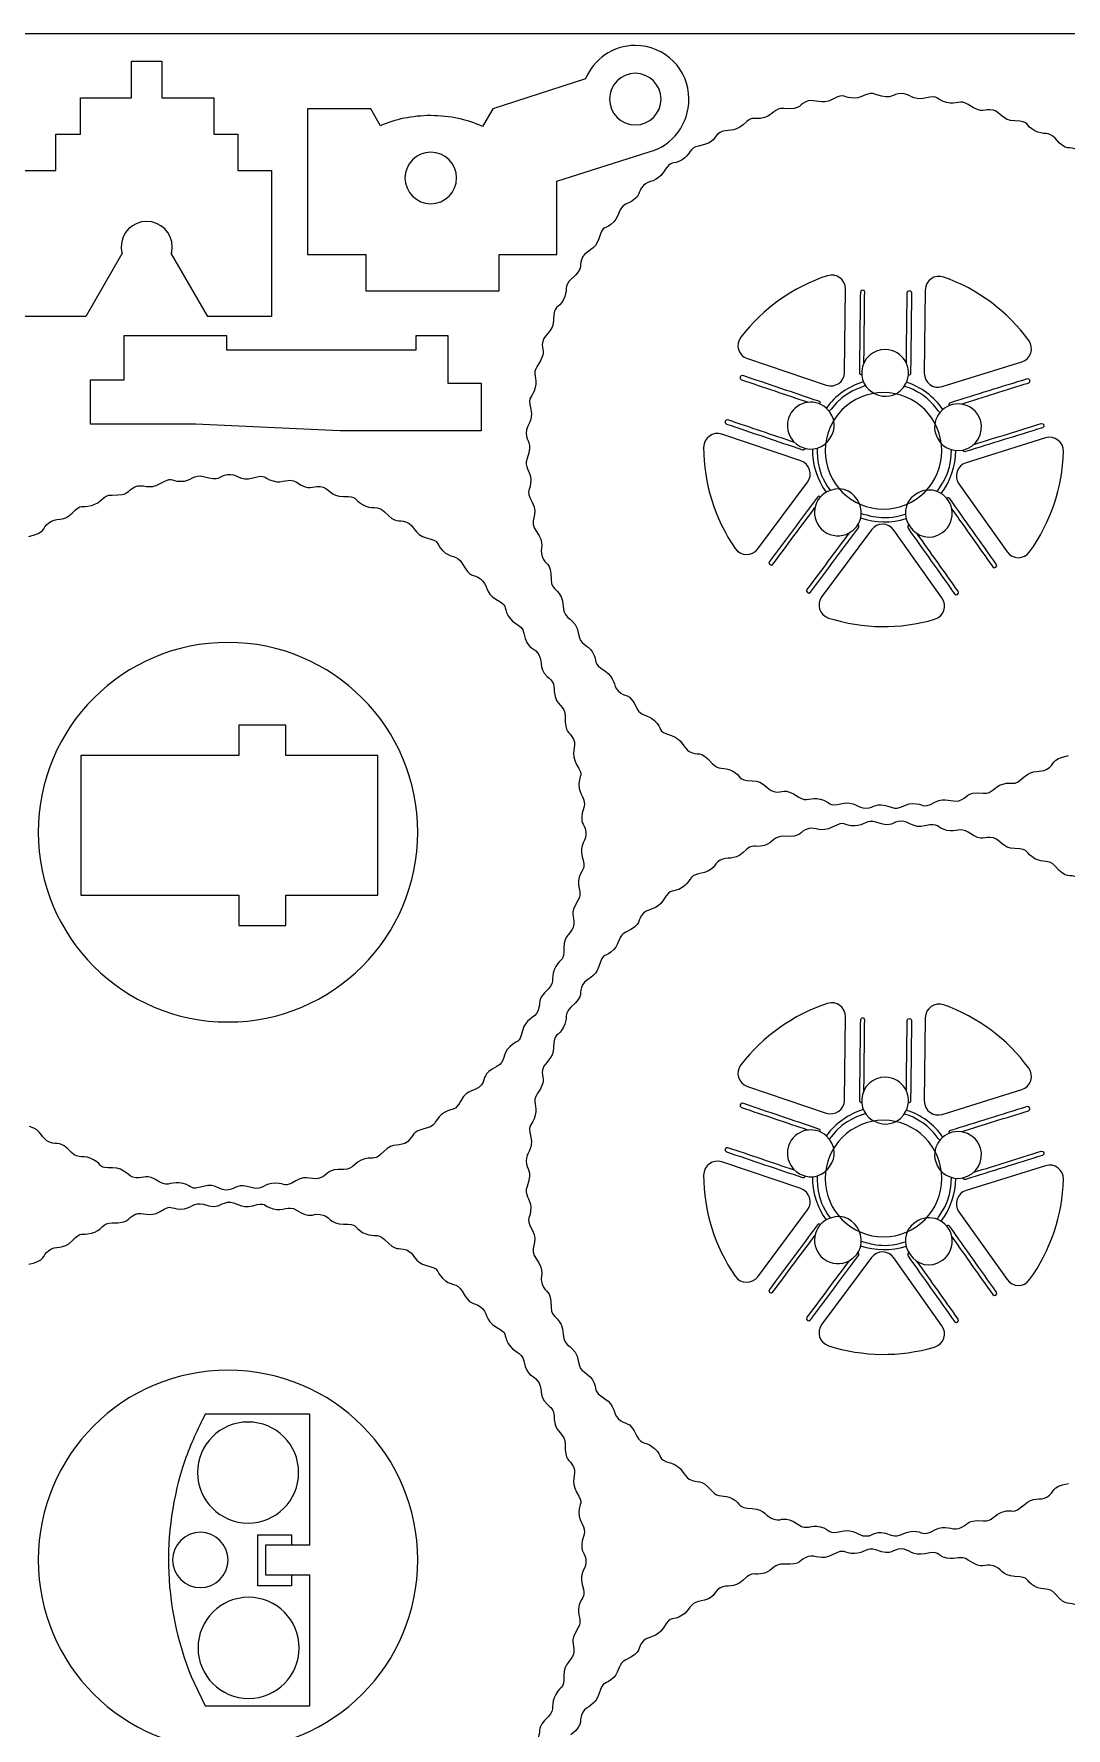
# Model space of a CAD drawing. Extents: x 460 to 1040, y 10 to 890.
# Drawn here: x 589.3 to 676, y 747.7 to 890 of the extents above; entities that cross this region are included whole.
import ezdxf

# ---------------------------------------------------------------- set-up
doc = ezdxf.new("R2010")
doc.units = 0
doc.layers.get('0').update_dxf_attribs({"linetype": 'CONTINUOUS'})

msp = doc.modelspace()

# ---------------------------------------------------------------- linework, layer by layer
at = {"color": 5}
msp.add_line((745, 890.0002), (464.9999, 890.0002), dxfattribs=at)
at = {"color": 3}
for p, q in [((597.5365, 884.6364), (597.5365, 887.696)), ((597.5365, 887.696), (600.0872, 887.696)), ((600.0872, 887.696), (600.0872, 884.6364)), ((635.6611, 886.2191), (627.8644, 883.7139)), ((593.2578, 881.5767), (593.2572, 884.6364)), ((593.2572, 884.6364), (597.5365, 884.6364)), ((600.0872, 884.6364), (604.4561, 884.6351)), ((604.4561, 884.6351), (604.4579, 881.5754)), ((612.3085, 883.716), (612.3053, 871.4775)), ((617.6206, 883.7148), (612.3085, 883.716)), ((618.4503, 882.2821), (617.6206, 883.7148)), ((627.8644, 883.7139), (627.0074, 882.2244)), ((591.1849, 881.5766), (593.2578, 881.5767)), ((591.1849, 878.5168), (591.1849, 881.5766)), ((604.4579, 881.5754), (606.4754, 881.5766)), ((606.4754, 881.5766), (606.4772, 878.5168)), ((633.2457, 877.6197), (641.0028, 880.0958)), ((588.3613, 878.5168), (591.1849, 878.5168)), ((606.4772, 878.5168), (609.3014, 878.5159)), ((609.3014, 878.5159), (609.2977, 866.2773)), ((633.2457, 871.4765), (633.2457, 877.6197)), ((596.7228, 871.5313), (593.691, 866.2779)), ((596.7503, 871.5313), (596.7228, 871.5313)), ((600.9019, 871.5319), (600.8769, 871.5319)), ((603.9348, 866.278), (600.9019, 871.5319)), ((612.3053, 871.4775), (617.2009, 871.4765)), ((617.2009, 871.4765), (617.2035, 868.4165)), ((628.4035, 868.4165), (628.4035, 871.4765)), ((628.4035, 871.4765), (633.2457, 871.4765)), ((617.2035, 868.4165), (628.4035, 868.4165)), ((593.691, 866.2779), (588.3618, 866.2779)), ((609.2977, 866.2773), (603.9348, 866.278)), ((596.9113, 860.96), (596.9113, 864.6822)), ((596.9113, 864.6822), (605.5217, 864.6822)), ((605.5217, 864.6822), (605.5217, 863.4584)), ((621.4321, 863.4584), (621.4321, 864.6822)), ((621.4321, 864.6822), (624.0941, 864.6822)), ((624.0941, 864.6822), (624.0941, 860.6696)), ((605.5217, 863.4584), (621.4321, 863.4584)), ((594.1002, 857.2378), (594.1002, 860.96)), ((594.1002, 860.96), (596.9113, 860.96)), ((624.0941, 860.6696), (626.8988, 860.6696)), ((626.8988, 860.6696), (626.8988, 856.6571)), ((602.9029, 857.2378), (594.1002, 857.2378)), ((615.0284, 856.6571), (602.9029, 857.2378)), ((626.8988, 856.6571), (615.0284, 856.6571))]:
    msp.add_line(p, q, dxfattribs=at)
at = {"color": 7}
for p, q in [((657.408, 861.5849), (657.4883, 868.5691)), ((664.1844, 868.4897), (664.1041, 861.5079)), ((649.2531, 862.7293), (655.8709, 860.4949)), ((665.6158, 860.3829), (672.2793, 862.464)), ((653.7286, 854.1501), (647.1134, 856.384)), ((674.2758, 856.0718), (667.6118, 853.9906)), ((650.122, 846.7513), (654.2903, 852.3513)), ((667.009, 852.2053), (671.0493, 846.508)), ((659.6623, 848.3535), (655.4942, 842.7529)), ((665.5867, 842.6342), (661.5464, 848.3317)), ((657.408, 800.4729), (657.4883, 807.4571)), ((664.1844, 807.3777), (664.1041, 800.3959)), ((649.2531, 801.6173), (655.8709, 799.3829)), ((665.6158, 799.2709), (672.2793, 801.352)), ((653.7286, 793.0381), (647.1134, 795.272)), ((674.2758, 794.9598), (667.6118, 792.8786)), ((650.122, 785.6393), (654.2903, 791.2393)), ((667.009, 791.0933), (671.0493, 785.396)), ((659.6623, 787.2415), (655.4942, 781.6409)), ((665.5867, 781.5222), (661.5464, 787.2197))]:
    msp.add_line(p, q, dxfattribs=at)
at = {"color": 1}
for p, q in [((656.2756, 858.4988), (656.1279, 858.3101)), ((656.2756, 797.3868), (656.1279, 797.1981)), ((608.1572, 759.6675), (608.1572, 763.9511)), ((608.1572, 763.9511), (610.9721, 763.9511)), ((610.9721, 763.9511), (610.9722, 763.1226)), ((610.9722, 760.5729), (610.9721, 759.6674)), ((610.9721, 759.6674), (608.1572, 759.6675))]:
    msp.add_line(p, q, dxfattribs=at)
at = {"color": 2}
for p, q in [((606.5513, 831.9463), (606.5509, 829.3965)), ((610.4932, 831.9456), (606.5513, 831.9463)), ((610.4927, 829.3958), (610.4932, 831.9456)), ((593.296, 829.3987), (593.294, 817.6712)), ((606.5509, 829.3965), (593.296, 829.3987)), ((618.2198, 829.3945), (610.4927, 829.3958)), ((618.2178, 817.667), (618.2198, 829.3945)), ((593.294, 817.6712), (606.5489, 817.6689)), ((606.5489, 817.6689), (606.5485, 815.1198)), ((610.4903, 815.1191), (610.4907, 817.6683)), ((610.4907, 817.6683), (618.2178, 817.667)), ((606.5485, 815.1198), (610.4903, 815.1191)), ((612.5195, 774.0865), (603.7216, 774.0865)), ((612.5197, 763.1226), (612.5195, 774.0865)), ((608.8143, 763.1253), (610.9744, 763.1253)), ((608.8143, 760.5752), (608.8143, 763.1253)), ((610.9744, 763.1253), (610.9722, 763.1226)), ((610.9722, 763.1226), (612.5197, 763.1226)), ((610.9744, 760.5752), (608.8143, 760.5752)), ((610.9722, 760.5729), (610.9744, 760.5752)), ((612.5197, 760.5729), (610.9722, 760.5729)), ((612.5195, 749.6089), (612.5197, 760.5729)), ((602.789, 751.5185), (603.7216, 749.6089)), ((603.7216, 749.6089), (612.5195, 749.6089))]:
    msp.add_line(p, q, dxfattribs=at)
at = {"color": 3}
for points in [[(639.836, 889.0284), (637.9477, 889.0284), (636.331, 887.8668), (635.6611, 886.2191)], [(644.3413, 884.5231), (644.3413, 887.0114), (642.3243, 889.0284), (639.836, 889.0284)], [(658.2599, 884.6066), (657.2493, 884.5747), (657.5479, 885.1255), (656.3722, 884.4923)], [(660.0292, 884.9174), (659.2817, 885.1795), (659.053, 884.6316), (658.2599, 884.6066)], [(662.1837, 885.0001), (661.2997, 884.9953), (661.5409, 884.3875), (660.0292, 884.9174)], [(664.1553, 884.6019), (663.1492, 884.3635), (662.8217, 885.0036), (662.1837, 885.0001)], [(641.0028, 880.0958), (643.0088, 880.606), (644.3413, 882.4804), (644.3413, 884.5231)], [(652.3045, 883.7287), (651.5146, 883.7881), (651.4342, 883.1986), (650.6765, 882.9697)], [(654.3645, 884.3662), (653.5122, 884.1326), (653.901, 883.6087), (652.3045, 883.7287)], [(656.3722, 884.4923), (655.462, 884.002), (654.978, 884.5343), (654.3645, 884.3662)], [(666.0085, 884.2255), (665.0224, 884.4561), (665.4537, 884.9096), (664.1553, 884.6019)], [(667.7974, 884.0668), (667.1446, 884.5125), (666.7825, 884.0446), (666.0085, 884.2255)], [(669.9008, 883.5886), (669.0467, 883.8127), (669.1189, 883.1645), (667.7974, 884.0668)], [(671.7009, 882.6934), (670.6679, 882.7226), (670.5176, 883.4267), (669.9008, 883.5886)], [(622.6654, 883.1364), (621.1092, 883.1364), (619.6611, 882.822), (618.4503, 882.2821)], [(627.0074, 882.2244), (625.7714, 882.7997), (624.2763, 883.1364), (622.6654, 883.1364)], [(648.8825, 882.3717), (648.1309, 881.6637), (647.5246, 882.0508), (646.9761, 881.7304)], [(650.6765, 882.9697), (649.708, 882.6771), (649.8534, 883.2866), (648.8825, 882.3717)], [(673.3947, 881.8505), (672.5018, 882.3283), (673.0356, 882.6557), (671.7009, 882.6934)], [(646.9761, 881.7304), (646.2153, 881.2861), (646.723, 880.8783), (645.1509, 880.5812)], [(675.0807, 881.2354), (674.5653, 881.8336), (674.0957, 881.4755), (673.3947, 881.8505)], [(676.9898, 880.2278), (676.2255, 880.6652), (676.1253, 880.0231), (675.0807, 881.2354)], [(643.7753, 879.4268), (642.9149, 878.8931), (642.8961, 879.5195), (642.1967, 878.3827)], [(645.1509, 880.5812), (644.3731, 880.4341), (644.4478, 879.844), (643.7753, 879.4268)], [(642.1967, 878.3827), (641.6558, 877.5035), (640.9711, 877.7258), (640.5217, 877.2717)], [(640.5217, 877.2717), (639.9005, 876.6441), (640.499, 876.3828), (639.0565, 875.6896)], [(639.0565, 875.6896), (638.3426, 875.3465), (638.5673, 874.7954), (638.0259, 874.2183)], [(598.8135, 874.2559), (597.6299, 874.2559), (596.6704, 873.2964), (596.6704, 872.1128)], [(600.9566, 872.1128), (600.9566, 873.2964), (599.9971, 874.2559), (598.8135, 874.2559)], [(638.0259, 874.2183), (637.3336, 873.4802), (637.153, 874.0805), (636.7713, 872.8012)], [(636.7713, 872.8012), (636.4762, 871.812), (635.7581, 871.8496), (635.4411, 871.2954)], [(596.6704, 872.1128), (596.6704, 871.9113), (596.6983, 871.7162), (596.7503, 871.5313)], [(600.8769, 871.5319), (600.9288, 871.7166), (600.9566, 871.9115), (600.9566, 872.1128)], [(635.4411, 871.2954), (635.0037, 870.5306), (635.6457, 870.4317), (634.4335, 869.3863)], [(634.4335, 869.3863), (633.835, 868.8702), (634.194, 868.4011), (633.8185, 867.7001)], [(633.8185, 867.7001), (633.3406, 866.8082), (633.012, 867.3385), (632.9753, 866.0063)], [(632.9753, 866.0063), (632.9468, 864.9745), (632.243, 864.8236), (632.0806, 864.2063)], [(632.0806, 864.2063), (631.8562, 863.3528), (632.5049, 863.4261), (631.602, 862.1031)], [(631.602, 862.1031), (631.1566, 861.4503), (631.6245, 861.0888), (631.4434, 860.3141)], [(631.4434, 860.3141), (631.2134, 859.3294), (630.7589, 859.7581), (631.0669, 858.4607)], [(631.0669, 858.4607), (631.3058, 857.4548), (630.6653, 857.1273), (630.6691, 856.4894)], [(630.6691, 856.4894), (630.6744, 855.6029), (631.2812, 855.8482), (630.7515, 854.3346)], [(630.7515, 854.3346), (630.4901, 853.5874), (631.0371, 853.3581), (631.0624, 852.5653)], [(597.8298, 851.9639), (598.5168, 852.278), (599.0035, 851.6628), (599.9496, 852.2314)], [(599.9496, 852.2314), (600.9977, 852.8615), (600.7045, 852.4447), (601.6608, 852.4293)], [(601.6608, 852.4293), (602.5877, 852.4143), (602.773, 853.0703), (603.5824, 852.8283)], [(603.5824, 852.8283), (605.0052, 852.4032), (604.7945, 852.862), (605.602, 852.9982)], [(605.602, 852.9982), (606.3486, 853.1241), (606.6582, 852.4027), (607.719, 852.7075)], [(607.719, 852.7075), (608.8936, 853.0452), (608.5022, 852.7187), (609.4228, 852.4574)], [(609.4228, 852.4574), (610.3178, 852.2034), (610.6632, 852.7871), (611.3822, 852.3446)], [(611.3822, 852.3446), (612.6472, 851.566), (612.5622, 852.0636), (613.3778, 851.9855)], [(631.0624, 852.5653), (631.0946, 851.5556), (630.544, 851.8538), (631.1759, 850.678)], [(594.1704, 850.3935), (595.0703, 850.6189), (595.0759, 851.3007), (595.9224, 851.277)], [(595.9224, 851.277), (597.4072, 851.2359), (597.0835, 851.6226), (597.8298, 851.9639)], [(613.3778, 851.9855), (614.132, 851.9134), (614.2431, 851.1357), (615.3461, 851.1567)], [(615.3461, 851.1567), (616.5677, 851.18), (616.1066, 850.9657), (616.9283, 850.4742)], [(590.5899, 848.9536), (591.171, 849.4338), (591.8018, 848.9672), (592.5681, 849.7605)], [(592.5681, 849.7605), (593.4179, 850.6401), (593.2429, 850.1612), (594.1704, 850.3935)], [(616.9283, 850.4742), (617.7267, 849.9968), (618.2093, 850.4729), (618.7908, 849.8593)], [(618.7908, 849.8593), (619.8123, 848.7816), (619.8611, 849.2816), (620.627, 848.995)], [(631.1759, 850.678), (631.788, 849.539), (630.8265, 849.1431), (631.5529, 848.2076)], [(588.925, 847.7961), (590.369, 848.1405), (589.9584, 848.4315), (590.5899, 848.9536)], [(620.627, 848.995), (621.3353, 848.7299), (621.2425, 847.95), (622.3122, 847.6851)], [(631.5529, 848.2076), (632.3107, 847.2319), (631.7763, 846.7499), (632.0057, 846.1256)], [(622.3122, 847.6851), (623.4999, 847.3908), (622.9992, 847.3002), (623.6635, 846.6142)], [(623.6635, 846.6142), (624.3087, 845.9482), (624.9023, 846.2832), (625.3047, 845.5385)], [(625.3047, 845.5385), (626.0106, 844.2316), (626.1864, 844.7053), (626.8534, 844.2303)], [(632.0057, 846.1256), (632.303, 845.3162), (632.7475, 845.7423), (632.7629, 844.1811)], [(626.8534, 844.2303), (627.4707, 843.791), (627.1777, 843.0615), (628.1424, 842.5288)], [(632.7629, 844.1811), (632.7727, 843.1848), (633.7507, 843.3471), (633.783, 841.9127)], [(628.1424, 842.5288), (629.2136, 841.9372), (628.7063, 841.981), (629.171, 841.1445)], [(629.171, 841.1445), (629.6216, 840.3337), (630.2811, 840.5057), (630.478, 839.6815)], [(633.783, 841.9127), (633.811, 840.668), (634.8631, 841.0984), (635.0706, 839.5842)], [(630.478, 839.6815), (630.8232, 838.2362), (631.1125, 838.6492), (631.6354, 838.0165)], [(635.0706, 839.5842), (635.2016, 838.628), (635.7889, 838.8128), (636.2424, 838.0808)], [(605.6444, 838.8984), (596.8433, 838.8984), (589.7085, 831.7637), (589.7085, 822.9625)], [(621.5803, 822.9625), (621.5803, 831.7637), (614.4456, 838.8984), (605.6444, 838.8984)], [(631.6354, 838.0165), (632.1162, 837.4349), (631.6494, 836.8051), (632.4427, 836.038)], [(636.2424, 838.0808), (636.7754, 837.2208), (636.1504, 837.2012), (637.286, 836.5022)], [(632.4427, 836.038), (632.9165, 835.5798), (633.0204, 835.5474), (633.0247, 834.7711)], [(637.286, 836.5022), (638.166, 835.9606), (637.944, 835.2759), (638.3972, 834.8275)], [(633.0247, 834.7711), (633.1568, 833.482), (633.9862, 833.638), (633.9589, 832.6842)], [(638.3972, 834.8275), (639.0256, 834.206), (639.2853, 834.8055), (639.9795, 833.3621)], [(633.9589, 832.6842), (633.9164, 831.203), (634.3047, 831.5217), (634.6457, 830.7766)], [(639.9795, 833.3621), (640.3226, 832.6484), (640.8746, 832.8727), (641.4506, 832.3318)], [(641.4506, 832.3318), (642.1888, 831.6387), (641.5885, 831.4586), (642.8677, 831.077)], [(642.8677, 831.077), (643.8577, 830.7817), (643.8194, 830.0638), (644.3736, 829.7471)], [(634.6457, 830.7766), (634.9601, 830.0899), (634.3456, 829.603), (634.9138, 828.6568)], [(644.3736, 829.7471), (645.1401, 829.3088), (645.2357, 829.9524), (646.2827, 828.7392)], [(634.9138, 828.6568), (635.5434, 827.6083), (635.1261, 827.9008), (635.1109, 826.9457)], [(646.2827, 828.7392), (646.7991, 828.1407), (647.2674, 828.4997), (647.9688, 828.1242)], [(647.9688, 828.1242), (648.8613, 827.6463), (648.3293, 827.3185), (649.6627, 827.2812)], [(672.4807, 827.6025), (673.2332, 828.3105), (673.8402, 827.9238), (674.3874, 828.2443)], [(674.3874, 828.2443), (675.1502, 828.6911), (674.6393, 829.0955), (676.2126, 829.3935)], [(635.1109, 826.9457), (635.0962, 826.016), (635.7528, 825.8359), (635.5101, 825.0239)], [(649.6627, 827.2812), (650.6943, 827.2525), (650.8458, 826.5481), (651.4627, 826.3862)], [(651.4627, 826.3862), (652.3165, 826.1623), (652.244, 826.8104), (653.5659, 825.9079)], [(669.0588, 826.2462), (669.8488, 826.1865), (669.9276, 826.7756), (670.6867, 827.005)], [(670.6867, 827.005), (671.6532, 827.2968), (671.5085, 826.6875), (672.4807, 827.6025)], [(653.5659, 825.9079), (654.2187, 825.4622), (654.5813, 825.9304), (655.3549, 825.7493)], [(655.3549, 825.7493), (656.3402, 825.5183), (655.9109, 825.065), (657.2081, 825.3728)], [(657.2081, 825.3728), (658.2135, 825.6113), (658.5419, 824.9712), (659.1795, 824.9747)], [(659.1795, 824.9747), (660.0628, 824.9798), (659.8239, 825.5874), (661.3342, 825.0574)], [(661.3342, 825.0574), (662.0808, 824.7956), (662.3117, 825.3432), (663.1036, 825.3682)], [(663.1036, 825.3682), (664.1133, 825.3999), (663.8162, 824.8499), (664.9908, 825.4818)], [(664.9908, 825.4818), (665.9014, 825.9715), (666.3864, 825.44), (666.999, 825.6084)], [(666.999, 825.6084), (667.851, 825.8426), (667.4639, 826.3668), (669.0588, 826.2462)], [(635.5101, 825.0239), (635.0849, 823.6013), (635.5434, 823.8131), (635.6801, 823.0043)], [(658.2599, 823.4946), (657.2493, 823.4627), (657.5479, 824.0135), (656.3722, 823.3803)], [(660.0292, 823.8054), (659.2817, 824.0675), (659.053, 823.5196), (658.2599, 823.4946)], [(662.1837, 823.8881), (661.2997, 823.8833), (661.5409, 823.2755), (660.0292, 823.8054)], [(664.1553, 823.4899), (663.1492, 823.2515), (662.8217, 823.8916), (662.1837, 823.8881)], [(666.0085, 823.1135), (665.0224, 823.3441), (665.4537, 823.7976), (664.1553, 823.4899)], [(589.7085, 822.9625), (589.7085, 814.1614), (596.8433, 807.0265), (605.6444, 807.0265)], [(605.6444, 807.0265), (614.4456, 807.0265), (621.5803, 814.1614), (621.5803, 822.9625)], [(635.6801, 823.0043), (635.8061, 822.258), (635.0846, 821.9485), (635.3895, 820.8879)], [(652.3045, 822.6167), (651.5146, 822.6761), (651.4342, 822.0866), (650.6765, 821.8577)], [(654.3645, 823.2542), (653.5122, 823.0206), (653.901, 822.4967), (652.3045, 822.6167)], [(656.3722, 823.3803), (655.462, 822.89), (654.978, 823.4223), (654.3645, 823.2542)], [(667.7974, 822.9548), (667.1446, 823.4005), (666.7825, 822.9326), (666.0085, 823.1135)], [(669.9008, 822.4766), (669.0467, 822.7007), (669.1189, 822.0525), (667.7974, 822.9548)], [(671.7009, 821.5814), (670.6679, 821.6106), (670.5176, 822.3147), (669.9008, 822.4766)], [(648.8825, 821.2597), (648.1309, 820.5517), (647.5246, 820.9388), (646.9761, 820.6184)], [(650.6765, 821.8577), (649.708, 821.5651), (649.8534, 822.1746), (648.8825, 821.2597)], [(673.3947, 820.7385), (672.5018, 821.2163), (673.0356, 821.5437), (671.7009, 821.5814)], [(635.3895, 820.8879), (635.7272, 819.7136), (635.4011, 820.1037), (635.1393, 819.1837)], [(646.9761, 820.6184), (646.2153, 820.1741), (646.723, 819.7663), (645.1509, 819.4692)], [(675.0807, 820.1234), (674.5653, 820.7216), (674.0957, 820.3635), (673.3947, 820.7385)], [(676.9898, 819.1158), (676.2255, 819.5532), (676.1253, 818.9111), (675.0807, 820.1234)], [(635.1393, 819.1837), (634.8848, 818.2896), (635.4691, 817.9435), (635.0265, 817.2243)], [(643.7753, 818.3148), (642.9149, 817.7811), (642.8961, 818.4075), (642.1967, 817.2707)], [(645.1509, 819.4692), (644.3731, 819.3221), (644.4478, 818.732), (643.7753, 818.3148)], [(635.0265, 817.2243), (634.2478, 815.9587), (634.745, 816.0451), (634.6673, 815.2288)], [(642.1967, 817.2707), (641.6558, 816.3915), (640.9711, 816.6138), (640.5217, 816.1597)], [(634.6673, 815.2288), (634.5956, 814.4743), (633.8174, 814.3632), (633.8384, 813.2607)], [(640.5217, 816.1597), (639.9005, 815.5321), (640.499, 815.2708), (639.0565, 814.5776)], [(639.0565, 814.5776), (638.3426, 814.2345), (638.5673, 813.6834), (638.0259, 813.1063)], [(633.8384, 813.2607), (633.8616, 812.0383), (633.6475, 812.4999), (633.1562, 811.6785)], [(638.0259, 813.1063), (637.3336, 812.3682), (637.153, 812.9685), (636.7713, 811.6892)], [(633.1562, 811.6785), (632.679, 810.8803), (633.1541, 810.3966), (632.5414, 809.8158)], [(636.7713, 811.6892), (636.4762, 810.7), (635.7581, 810.7376), (635.4411, 810.1834)], [(632.5414, 809.8158), (631.4637, 808.794), (631.9635, 808.747), (631.6768, 807.9795)], [(635.4411, 810.1834), (635.0037, 809.4186), (635.6457, 809.3197), (634.4335, 808.2743)], [(634.4335, 808.2743), (633.835, 807.7582), (634.194, 807.2891), (633.8185, 806.5881)], [(631.6768, 807.9795), (631.412, 807.2705), (630.6325, 807.3649), (630.3671, 806.2944)], [(630.3671, 806.2944), (630.0721, 805.1058), (629.9837, 805.6081), (629.2961, 804.9429)], [(633.8185, 806.5881), (633.3406, 805.6962), (633.012, 806.2265), (632.9753, 804.8943)], [(629.2961, 804.9429), (628.6308, 804.2995), (628.9655, 803.7044), (628.2206, 803.3017)], [(632.9753, 804.8943), (632.9468, 803.8625), (632.243, 803.7116), (632.0806, 803.0943)], [(628.2206, 803.3017), (626.9129, 802.5951), (627.3882, 802.4228), (626.9124, 801.7535)], [(632.0806, 803.0943), (631.8562, 802.2408), (632.5049, 802.3141), (631.602, 800.9911)], [(626.9124, 801.7535), (626.4732, 801.1357), (625.7436, 801.4286), (625.2108, 800.4637)], [(631.602, 800.9911), (631.1566, 800.3383), (631.6245, 799.9768), (631.4434, 799.2021)], [(625.2108, 800.4637), (624.6193, 799.3925), (624.6619, 799.8997), (623.8264, 799.4353)], [(590.6614, 796.9296), (589.9524, 797.1948), (590.0465, 797.9742), (588.9763, 798.2393)], [(623.8264, 799.4353), (623.0174, 798.9857), (623.1855, 798.3247), (622.3635, 798.1285)], [(631.4434, 799.2021), (631.2134, 798.2174), (630.7589, 798.6461), (631.0669, 797.3487)], [(592.4976, 796.0648), (591.4759, 797.1429), (591.4277, 796.643), (590.6614, 796.9296)], [(620.6987, 796.971), (620.1169, 796.4901), (619.4876, 796.9569), (618.7201, 796.1634)], [(622.3635, 798.1285), (620.9181, 797.783), (621.3309, 797.4937), (620.6987, 796.971)], [(631.0669, 797.3487), (631.3058, 796.3428), (630.6653, 796.0153), (630.6691, 795.3774)], [(594.3601, 795.4502), (593.5613, 795.9272), (593.0776, 795.4529), (592.4976, 796.0648)], [(595.9426, 794.7678), (594.7204, 794.744), (595.1813, 794.9599), (594.3601, 795.4502)], [(617.1181, 795.531), (616.2177, 795.3056), (616.2122, 794.6238), (615.3658, 794.6476)], [(618.7201, 796.1634), (617.8698, 795.2848), (618.0452, 795.7631), (617.1181, 795.531)], [(630.6691, 795.3774), (630.6744, 794.4909), (631.2812, 794.7362), (630.7515, 793.2226)], [(597.9106, 793.9391), (597.1571, 794.0109), (597.0439, 794.7892), (595.9426, 794.7678)], [(599.9061, 793.5798), (598.6423, 794.3583), (598.726, 793.8613), (597.9106, 793.9391)], [(613.4587, 793.9607), (612.7718, 793.6462), (612.2846, 794.2604), (611.3384, 793.6926)], [(615.3658, 794.6476), (613.8809, 794.6891), (614.2043, 794.3018), (613.4587, 793.9607)], [(601.8655, 793.4671), (600.9712, 793.7215), (600.6244, 793.1373), (599.9061, 793.5798)], [(603.5696, 793.2169), (602.3967, 792.879), (602.7853, 793.2054), (601.8655, 793.4671)], [(605.6859, 792.9265), (604.94, 792.8003), (604.6295, 793.5221), (603.5696, 793.2169)], [(607.7059, 793.0963), (606.2832, 793.5212), (606.4959, 793.0633), (605.6859, 792.9265)], [(609.6278, 793.4955), (608.701, 793.5105), (608.5154, 792.8544), (607.7059, 793.0963)], [(611.3384, 793.6926), (610.2909, 793.0637), (610.5838, 793.4798), (609.6278, 793.4955)], [(630.7515, 793.2226), (630.4901, 792.4754), (631.0371, 792.2461), (631.0624, 791.4533)], [(597.8298, 790.8519), (598.5168, 791.166), (599.0035, 790.5508), (599.9496, 791.1194)], [(599.9496, 791.1194), (600.9977, 791.7495), (600.7045, 791.3327), (601.6608, 791.3173)], [(601.6608, 791.3173), (602.5877, 791.3023), (602.773, 791.9583), (603.5824, 791.7163)], [(603.5824, 791.7163), (605.0052, 791.2912), (604.7945, 791.75), (605.602, 791.8862)], [(605.602, 791.8862), (606.3486, 792.0121), (606.6582, 791.2907), (607.719, 791.5955)], [(607.719, 791.5955), (608.8936, 791.9332), (608.5022, 791.6067), (609.4228, 791.3454)], [(609.4228, 791.3454), (610.3178, 791.0914), (610.6632, 791.6751), (611.3822, 791.2326)], [(611.3822, 791.2326), (612.6472, 790.454), (612.5622, 790.9516), (613.3778, 790.8735)], [(631.0624, 791.4533), (631.0946, 790.4436), (630.544, 790.7418), (631.1759, 789.566)], [(594.1704, 789.2815), (595.0703, 789.5069), (595.0759, 790.1887), (595.9224, 790.165)], [(595.9224, 790.165), (597.4072, 790.1239), (597.0835, 790.5106), (597.8298, 790.8519)], [(613.3778, 790.8735), (614.132, 790.8014), (614.2431, 790.0237), (615.3461, 790.0447)], [(615.3461, 790.0447), (616.5677, 790.068), (616.1066, 789.8537), (616.9283, 789.3622)], [(590.5899, 787.8416), (591.171, 788.3218), (591.8018, 787.8552), (592.5681, 788.6485)], [(592.5681, 788.6485), (593.4179, 789.5281), (593.2429, 789.0492), (594.1704, 789.2815)], [(616.9283, 789.3622), (617.7267, 788.8848), (618.2093, 789.3609), (618.7908, 788.7473)], [(618.7908, 788.7473), (619.8123, 787.6696), (619.8611, 788.1696), (620.627, 787.883)], [(631.1759, 789.566), (631.788, 788.427), (630.8265, 788.0311), (631.5529, 787.0956)], [(588.925, 786.6841), (590.369, 787.0285), (589.9584, 787.3195), (590.5899, 787.8416)], [(620.627, 787.883), (621.3353, 787.6179), (621.2425, 786.838), (622.3122, 786.5731)], [(631.5529, 787.0956), (632.3107, 786.1199), (631.7763, 785.6379), (632.0057, 785.0136)], [(622.3122, 786.5731), (623.4999, 786.2788), (622.9992, 786.1882), (623.6635, 785.5022)], [(623.6635, 785.5022), (624.3087, 784.8362), (624.9023, 785.1712), (625.3047, 784.4265)], [(625.3047, 784.4265), (626.0106, 783.1196), (626.1864, 783.5933), (626.8534, 783.1183)], [(632.0057, 785.0136), (632.303, 784.2042), (632.7475, 784.6303), (632.7629, 783.0691)], [(626.8534, 783.1183), (627.4707, 782.679), (627.1777, 781.9495), (628.1424, 781.4168)], [(632.7629, 783.0691), (632.7727, 782.0728), (633.7507, 782.2351), (633.783, 780.8007)], [(628.1424, 781.4168), (629.2136, 780.8252), (628.7063, 780.869), (629.171, 780.0325)], [(629.171, 780.0325), (629.6216, 779.2217), (630.2811, 779.3937), (630.478, 778.5695)], [(633.783, 780.8007), (633.811, 779.556), (634.8631, 779.9864), (635.0706, 778.4722)], [(630.478, 778.5695), (630.8232, 777.1242), (631.1125, 777.5372), (631.6354, 776.9045)], [(635.0706, 778.4722), (635.2016, 777.516), (635.7889, 777.7008), (636.2424, 776.9688)], [(605.6444, 777.7864), (596.8433, 777.7864), (589.7085, 770.6517), (589.7085, 761.8505)], [(621.5803, 761.8505), (621.5803, 770.6517), (614.4456, 777.7864), (605.6444, 777.7864)], [(631.6354, 776.9045), (632.1162, 776.3229), (631.6494, 775.6931), (632.4427, 774.926)], [(636.2424, 776.9688), (636.7754, 776.1088), (636.1504, 776.0892), (637.286, 775.3902)], [(637.286, 775.3902), (638.166, 774.8486), (637.944, 774.1639), (638.3972, 773.7155)], [(632.4427, 774.926), (632.9165, 774.4678), (633.0204, 774.4354), (633.0247, 773.6591)], [(633.0247, 773.6591), (633.1568, 772.37), (633.9862, 772.526), (633.9589, 771.5722)], [(638.3972, 773.7155), (639.0256, 773.094), (639.2853, 773.6935), (639.9795, 772.2501)], [(633.9589, 771.5722), (633.9164, 770.091), (634.3047, 770.4097), (634.6457, 769.6646)], [(639.9795, 772.2501), (640.3226, 771.5364), (640.8746, 771.7607), (641.4506, 771.2198)], [(641.4506, 771.2198), (642.1888, 770.5267), (641.5885, 770.3466), (642.8677, 769.965)], [(642.8677, 769.965), (643.8577, 769.6697), (643.8194, 768.9518), (644.3736, 768.6351)], [(634.6457, 769.6646), (634.9601, 768.9779), (634.3456, 768.491), (634.9138, 767.5448)], [(644.3736, 768.6351), (645.1401, 768.1968), (645.2357, 768.8404), (646.2827, 767.6272)], [(674.3874, 767.1323), (675.1502, 767.5791), (674.6393, 767.9835), (676.2126, 768.2815)], [(634.9138, 767.5448), (635.5434, 766.4963), (635.1261, 766.7888), (635.1109, 765.8337)], [(646.2827, 767.6272), (646.7991, 767.0287), (647.2674, 767.3877), (647.9688, 767.0122)], [(647.9688, 767.0122), (648.8613, 766.5343), (648.3293, 766.2065), (649.6627, 766.1692)], [(672.4807, 766.4905), (673.2332, 767.1985), (673.8402, 766.8118), (674.3874, 767.1323)], [(635.1109, 765.8337), (635.0962, 764.904), (635.7528, 764.7239), (635.5101, 763.9119)], [(649.6627, 766.1692), (650.6943, 766.1405), (650.8458, 765.4361), (651.4627, 765.2742)], [(651.4627, 765.2742), (652.3165, 765.0503), (652.244, 765.6984), (653.5659, 764.7959)], [(669.0588, 765.1342), (669.8488, 765.0745), (669.9276, 765.6636), (670.6867, 765.893)], [(670.6867, 765.893), (671.6532, 766.1848), (671.5085, 765.5755), (672.4807, 766.4905)], [(653.5659, 764.7959), (654.2187, 764.3502), (654.5813, 764.8184), (655.3549, 764.6373)], [(655.3549, 764.6373), (656.3402, 764.4063), (655.9109, 763.953), (657.2081, 764.2608)], [(657.2081, 764.2608), (658.2135, 764.4993), (658.5419, 763.8592), (659.1795, 763.8627)], [(659.1795, 763.8627), (660.0628, 763.8678), (659.8239, 764.4754), (661.3342, 763.9454)], [(661.3342, 763.9454), (662.0808, 763.6836), (662.3117, 764.2312), (663.1036, 764.2562)], [(663.1036, 764.2562), (664.1133, 764.2879), (663.8162, 763.7379), (664.9908, 764.3698)], [(664.9908, 764.3698), (665.9014, 764.8595), (666.3864, 764.328), (666.999, 764.4964)], [(666.999, 764.4964), (667.851, 764.7306), (667.4639, 765.2548), (669.0588, 765.1342)], [(635.5101, 763.9119), (635.0849, 762.4893), (635.5434, 762.7011), (635.6801, 761.8923)], [(658.2599, 762.3826), (657.2493, 762.3507), (657.5479, 762.9015), (656.3722, 762.2683)], [(660.0292, 762.6934), (659.2817, 762.9555), (659.053, 762.4076), (658.2599, 762.3826)], [(662.1837, 762.7761), (661.2997, 762.7713), (661.5409, 762.1635), (660.0292, 762.6934)], [(664.1553, 762.3779), (663.1492, 762.1395), (662.8217, 762.7796), (662.1837, 762.7761)], [(666.0085, 762.0015), (665.0224, 762.2321), (665.4537, 762.6856), (664.1553, 762.3779)], [(589.7085, 761.8505), (589.7085, 753.0494), (596.8433, 745.9145), (605.6444, 745.9145)], [(605.6444, 745.9145), (614.4456, 745.9145), (621.5803, 753.0494), (621.5803, 761.8505)], [(635.6801, 761.8923), (635.8061, 761.146), (635.0846, 760.8365), (635.3895, 759.7759)], [(652.3045, 761.5047), (651.5146, 761.5641), (651.4342, 760.9746), (650.6765, 760.7457)], [(654.3645, 762.1422), (653.5122, 761.9086), (653.901, 761.3847), (652.3045, 761.5047)], [(656.3722, 762.2683), (655.462, 761.778), (654.978, 762.3103), (654.3645, 762.1422)], [(667.7974, 761.8428), (667.1446, 762.2885), (666.7825, 761.8206), (666.0085, 762.0015)], [(669.9008, 761.3646), (669.0467, 761.5887), (669.1189, 760.9405), (667.7974, 761.8428)], [(671.7009, 760.4694), (670.6679, 760.4986), (670.5176, 761.2027), (669.9008, 761.3646)], [(635.3895, 759.7759), (635.7272, 758.6016), (635.4011, 758.9917), (635.1393, 758.0717)], [(648.8825, 760.1477), (648.1309, 759.4397), (647.5246, 759.8268), (646.9761, 759.5064)], [(650.6765, 760.7457), (649.708, 760.4531), (649.8534, 761.0626), (648.8825, 760.1477)], [(673.3947, 759.6265), (672.5018, 760.1043), (673.0356, 760.4317), (671.7009, 760.4694)], [(645.1509, 758.3572), (644.3731, 758.2101), (644.4478, 757.62), (643.7753, 757.2028)], [(646.9761, 759.5064), (646.2153, 759.0621), (646.723, 758.6543), (645.1509, 758.3572)], [(675.0807, 759.0114), (674.5653, 759.6096), (674.0957, 759.2515), (673.3947, 759.6265)], [(676.9898, 758.0038), (676.2255, 758.4412), (676.1253, 757.7991), (675.0807, 759.0114)], [(635.1393, 758.0717), (634.8848, 757.1776), (635.4691, 756.8315), (635.0265, 756.1123)], [(643.7753, 757.2028), (642.9149, 756.6691), (642.8961, 757.2955), (642.1967, 756.1587)], [(635.0265, 756.1123), (634.2478, 754.8467), (634.745, 754.9331), (634.6673, 754.1168)], [(642.1967, 756.1587), (641.6558, 755.2795), (640.9711, 755.5018), (640.5217, 755.0477)], [(634.6673, 754.1168), (634.5956, 753.3623), (633.8174, 753.2512), (633.8384, 752.1487)], [(640.5217, 755.0477), (639.9005, 754.4201), (640.499, 754.1588), (639.0565, 753.4656)], [(639.0565, 753.4656), (638.3426, 753.1225), (638.5673, 752.5714), (638.0259, 751.9943)], [(633.8384, 752.1487), (633.8616, 750.9263), (633.6475, 751.3879), (633.1562, 750.5665)], [(638.0259, 751.9943), (637.3336, 751.2562), (637.153, 751.8565), (636.7713, 750.5772)], [(633.1562, 750.5665), (632.679, 749.7683), (633.1541, 749.2846), (632.5414, 748.7038)], [(636.7713, 750.5772), (636.4762, 749.588), (635.7581, 749.6256), (635.4411, 749.0714)], [(632.5414, 748.7038), (631.4637, 747.682), (631.9635, 747.635), (631.6768, 746.8675)], [(635.4411, 749.0714), (635.0037, 748.3066), (635.6457, 748.2077), (634.4335, 747.1623)]]:
    msp.add_open_spline(points, degree=3, dxfattribs=at)
at = {"color": 7}
for points in [[(639.836, 886.6882), (638.6402, 886.6882), (637.6709, 885.7189), (637.6709, 884.5231)], [(642.0011, 884.5231), (642.0011, 885.7189), (641.0318, 886.6882), (639.836, 886.6882)], [(637.6709, 884.5231), (637.6709, 883.3273), (638.6402, 882.358), (639.836, 882.358)], [(639.836, 882.358), (641.0318, 882.358), (642.0011, 883.3273), (642.0011, 884.5231)], [(622.6654, 880.068), (621.4696, 880.068), (620.5003, 879.0987), (620.5003, 877.9029)], [(624.8305, 877.9029), (624.8305, 879.0987), (623.8612, 880.068), (622.6654, 880.068)], [(620.5003, 877.9029), (620.5003, 876.7071), (621.4696, 875.7378), (622.6654, 875.7378)], [(622.6654, 875.7378), (623.8612, 875.7378), (624.8305, 876.7071), (624.8305, 877.9029)], [(655.9592, 869.6886), (653.0907, 868.7432), (650.5433, 866.9368), (648.7024, 864.5426)], [(657.4883, 868.5691), (657.4976, 869.3715), (656.7214, 869.9397), (655.9592, 869.6886)], [(665.7369, 869.5745), (664.9812, 869.8416), (664.1937, 869.2909), (664.1844, 868.4897)], [(672.872, 864.2636), (671.0771, 866.7145), (668.6016, 868.5616), (665.7369, 869.5745)], [(648.7024, 864.5426), (648.2134, 863.9063), (648.4929, 862.9859), (649.2531, 862.7293)], [(672.2793, 862.464), (673.045, 862.703), (673.346, 863.6165), (672.872, 864.2636)], [(655.8709, 860.4949), (656.624, 860.2406), (657.3988, 860.7901), (657.408, 861.5849)], [(664.1041, 861.5079), (664.0949, 860.7131), (664.8574, 860.1459), (665.6158, 860.3829)], [(660.6817, 859.8816), (657.9788, 859.8816), (655.7876, 857.6904), (655.7876, 854.9875)], [(665.5758, 854.9875), (665.5758, 857.6904), (663.3846, 859.8816), (660.6817, 859.8816)], [(647.1134, 856.384), (646.3541, 856.6404), (645.574, 856.0791), (645.5762, 855.2777)], [(645.5762, 855.2777), (645.5846, 852.2387), (646.5084, 849.292), (648.2277, 846.7874)], [(675.7872, 854.9281), (675.8089, 855.7305), (675.042, 856.3111), (674.2758, 856.0718)], [(654.2903, 852.3513), (654.7649, 852.9889), (654.4815, 853.896), (653.7286, 854.1501)], [(655.7876, 854.9875), (655.7876, 852.2845), (657.9788, 850.0935), (660.6817, 850.0935)], [(660.6817, 850.0935), (663.3846, 850.0935), (665.5758, 852.2845), (665.5758, 854.9875)], [(667.6118, 853.9906), (666.8536, 853.7539), (666.5493, 852.8538), (667.009, 852.2053)], [(672.9442, 846.5011), (674.7144, 848.9582), (675.7037, 851.9014), (675.7872, 854.9281)], [(661.5464, 848.3317), (661.0867, 848.9801), (660.1367, 848.9907), (659.6623, 848.3535)], [(648.2277, 846.7874), (648.6815, 846.1262), (649.6432, 846.1076), (650.122, 846.7513)], [(671.0493, 846.508), (671.5133, 845.8535), (672.4753, 845.8502), (672.9442, 846.5011)], [(655.4942, 842.7529), (655.015, 842.109), (655.3094, 841.193), (656.0737, 840.9484)], [(664.9666, 840.8437), (665.7359, 841.071), (666.0507, 841.9799), (665.5867, 842.6342)], [(656.0737, 840.9484), (658.9574, 840.0261), (662.0625, 839.9859), (664.9666, 840.8437)], [(655.9592, 808.5766), (653.0907, 807.6312), (650.5433, 805.8248), (648.7024, 803.4306)], [(657.4883, 807.4571), (657.4976, 808.2595), (656.7214, 808.8277), (655.9592, 808.5766)], [(665.7369, 808.4625), (664.9812, 808.7296), (664.1937, 808.1789), (664.1844, 807.3777)], [(672.872, 803.1516), (671.0771, 805.6025), (668.6016, 807.4496), (665.7369, 808.4625)], [(648.7024, 803.4306), (648.2134, 802.7943), (648.4929, 801.8739), (649.2531, 801.6173)], [(672.2793, 801.352), (673.045, 801.591), (673.346, 802.5045), (672.872, 803.1516)], [(655.8709, 799.3829), (656.624, 799.1286), (657.3988, 799.6781), (657.408, 800.4729)], [(664.1041, 800.3959), (664.0949, 799.6011), (664.8574, 799.0339), (665.6158, 799.2709)], [(660.6817, 798.7696), (657.9788, 798.7696), (655.7876, 796.5784), (655.7876, 793.8755)], [(665.5758, 793.8755), (665.5758, 796.5784), (663.3846, 798.7696), (660.6817, 798.7696)], [(647.1134, 795.272), (646.3541, 795.5284), (645.574, 794.9671), (645.5762, 794.1657)], [(645.5762, 794.1657), (645.5846, 791.1267), (646.5084, 788.18), (648.2277, 785.6754)], [(655.7876, 793.8755), (655.7876, 791.1725), (657.9788, 788.9815), (660.6817, 788.9815)], [(660.6817, 788.9815), (663.3846, 788.9815), (665.5758, 791.1725), (665.5758, 793.8755)], [(675.7872, 793.8161), (675.8089, 794.6185), (675.042, 795.1991), (674.2758, 794.9598)], [(654.2903, 791.2393), (654.7649, 791.8769), (654.4815, 792.784), (653.7286, 793.0381)], [(667.6118, 792.8786), (666.8536, 792.6419), (666.5493, 791.7418), (667.009, 791.0933)], [(672.9442, 785.3891), (674.7144, 787.8462), (675.7037, 790.7894), (675.7872, 793.8161)], [(661.5464, 787.2197), (661.0867, 787.8681), (660.1367, 787.8787), (659.6623, 787.2415)], [(648.2277, 785.6754), (648.6815, 785.0142), (649.6432, 784.9956), (650.122, 785.6393)], [(671.0493, 785.396), (671.5133, 784.7415), (672.4753, 784.7382), (672.9442, 785.3891)], [(655.4942, 781.6409), (655.015, 780.997), (655.3094, 780.081), (656.0737, 779.8364)], [(664.9666, 779.7317), (665.7359, 779.959), (666.0507, 780.8679), (665.5867, 781.5222)], [(656.0737, 779.8364), (658.9574, 778.9141), (662.0625, 778.8739), (664.9666, 779.7317)]]:
    msp.add_open_spline(points, degree=3, dxfattribs=at)
at = {"color": 1}
for points in [[(658.7337, 868.3087), (658.7081, 866.0585), (658.6816, 863.8081), (658.6562, 861.5578)], [(659.1007, 868.3048), (659.1033, 868.5451), (658.7365, 868.5494), (658.7337, 868.3087)], [(659.0325, 862.3816), (659.055, 864.3558), (659.0783, 866.3304), (659.1007, 868.3048)], [(662.5961, 862.341), (662.6186, 864.3153), (662.6419, 866.2897), (662.6641, 868.2638)], [(662.6641, 868.2638), (662.6667, 868.5045), (663.0339, 868.5003), (663.0311, 868.2599)], [(663.0311, 868.2599), (663.0057, 866.0093), (662.9791, 863.7591), (662.9538, 861.5088)], [(660.8275, 863.4976), (659.7788, 863.5099), (658.9267, 862.6971), (658.8471, 861.6901)], [(662.5539, 860.6379), (663.2076, 861.9113), (662.3077, 863.4803), (660.8275, 863.4976)], [(648.8616, 861.3083), (648.6333, 861.3854), (648.5161, 861.0375), (648.7439, 860.9606)], [(648.7439, 860.9606), (650.6145, 860.3286), (652.4854, 859.6974), (654.356, 859.0656)], [(655.2583, 859.1481), (653.126, 859.8687), (650.9936, 860.588), (648.8616, 861.3083)], [(658.9878, 860.7862), (657.7436, 860.4087), (656.6449, 859.6293), (655.8769, 858.5801)], [(658.6562, 861.5578), (658.655, 861.4568), (658.7366, 861.3733), (658.8425, 861.3723)], [(658.8471, 861.6901), (658.6816, 859.5997), (661.5623, 858.7065), (662.5539, 860.6379)], [(665.6626, 858.4668), (664.9116, 859.542), (663.8501, 860.3356), (662.6041, 860.7433)], [(662.9538, 861.5088), (662.9527, 861.4076), (662.8693, 861.3261), (662.7587, 861.3277)], [(672.7397, 861.0337), (670.5923, 860.3608), (668.4427, 859.6944), (666.2953, 859.0215)], [(672.8493, 860.6834), (673.08, 860.7556), (672.9702, 861.1059), (672.7397, 861.0337)], [(655.8769, 858.5801), (654.8439, 859.5006), (653.166, 859.0931), (652.7095, 857.7405)], [(659.1596, 860.4599), (658.7842, 860.2391), (657.5089, 860.0808), (656.2756, 858.4988)], [(662.4653, 860.4026), (662.4507, 860.4073), (662.437, 860.4135), (662.4246, 860.4213)], [(665.4057, 858.2023), (665.0949, 858.4814), (664.4921, 859.7511), (662.4653, 860.4026)], [(667.1942, 858.9182), (669.0789, 859.5076), (670.9651, 860.0929), (672.8493, 860.6834)], [(653.687, 855.3577), (655.7343, 854.3298), (657.5716, 857.07), (655.8769, 858.5801)], [(655.3702, 858.9069), (655.4057, 859.0114), (655.354, 859.1158), (655.2583, 859.1481)], [(667.194, 858.9182), (665.7928, 859.1045), (664.6278, 857.772), (665.0611, 856.3848)], [(666.2953, 859.0215), (666.1989, 858.9914), (666.1449, 858.8878), (666.1765, 858.7871)], [(668.8112, 857.5557), (668.5759, 858.3096), (667.9282, 858.8205), (667.194, 858.9182)], [(647.6044, 857.5839), (647.3764, 857.6611), (647.2591, 857.3133), (647.487, 857.2363)], [(647.487, 857.2363), (649.6189, 856.5159), (651.7513, 855.7969), (653.8832, 855.0765)], [(653.2158, 855.6894), (651.3455, 856.3211), (649.4748, 856.952), (647.6044, 857.5839)], [(652.7095, 857.7405), (652.3909, 856.7958), (652.8313, 855.7876), (653.687, 855.3577)], [(667.3447, 855.0488), (668.4665, 855.2889), (669.1592, 856.4408), (668.8112, 857.5557)], [(674.0213, 856.9317), (671.8739, 856.2588), (669.7245, 855.5921), (667.577, 854.9191)], [(668.2586, 855.5172), (670.1426, 856.1064), (672.0278, 856.6915), (673.9116, 857.2822)], [(673.9116, 857.2822), (674.142, 857.3542), (674.2518, 857.0039), (674.0213, 856.9317)], [(653.8832, 855.0765), (653.9791, 855.0441), (654.0835, 855.0958), (654.1173, 855.1961)], [(654.7212, 855.1531), (654.6938, 853.8423), (655.0915, 852.5782), (655.8579, 851.5138)], [(655.0844, 855.216), (655.1817, 854.7826), (654.9112, 853.4507), (656.1712, 851.7068)], [(665.0611, 856.3848), (665.3662, 855.4078), (666.3635, 854.8388), (667.3447, 855.0488)], [(666.3739, 855.0421), (666.374, 855.0573), (666.3757, 855.0721), (666.3792, 855.0863)], [(667.577, 854.9191), (667.4805, 854.8888), (667.3771, 854.9429), (667.3441, 855.0486)], [(665.1913, 851.5649), (665.3662, 851.9616), (666.3723, 852.9045), (666.3739, 855.0421)], [(665.5222, 851.4019), (666.3099, 852.4407), (666.736, 853.7129), (666.7409, 855.0152)], [(657.7834, 848.0888), (659.8592, 849.2101), (658.4917, 852.4818), (656.1925, 851.6688)], [(655.1252, 851.1003), (653.7797, 849.2961), (652.4396, 847.4881), (651.0942, 845.6839)], [(656.1925, 851.6688), (654.7368, 851.154), (654.3993, 849.1918), (655.6761, 848.2411)], [(655.3889, 851.132), (655.3009, 851.198), (655.1854, 851.1813), (655.1252, 851.1003)], [(656.1712, 851.7068), (656.1799, 851.6949), (656.1869, 851.682), (656.1925, 851.6688)], [(663.3546, 851.3315), (661.2471, 849.837), (663.5182, 846.6312), (665.6273, 848.1268)], [(666.4234, 850.0844), (666.1683, 851.4762), (664.54, 852.1721), (663.3546, 851.3315)], [(666.2439, 850.9722), (666.1855, 851.0546), (666.0704, 851.0742), (665.9842, 851.0129)], [(670.1491, 845.4651), (668.8474, 847.3008), (667.5456, 849.1364), (666.2439, 850.9722)], [(651.3885, 845.4646), (652.5689, 847.0474), (653.7456, 848.6337), (654.9251, 850.2177)], [(658.7585, 849.3544), (659.9888, 848.9283), (661.3304, 848.9097), (662.5714, 849.3095)], [(658.811, 849.7193), (659.2077, 849.6831), (660.4721, 849.0099), (662.4834, 849.6668)], [(662.4834, 849.6668), (662.4979, 849.6716), (662.5127, 849.6744), (662.5271, 849.6754)], [(665.6273, 848.1268), (666.271, 848.5834), (666.5567, 849.3563), (666.4234, 850.0844)], [(666.4236, 850.0842), (667.5656, 848.4736), (668.7077, 846.8631), (669.8498, 845.2527)], [(657.7829, 848.0883), (656.6038, 846.5053), (655.4277, 844.92), (654.2478, 843.3376)], [(654.5419, 843.118), (655.8872, 844.9219), (657.2272, 846.7298), (658.5725, 848.5337)], [(655.6761, 848.2411), (656.3087, 847.7701), (657.1322, 847.7373), (657.7834, 848.0888)], [(658.5725, 848.5337), (658.6329, 848.6147), (658.616, 848.7299), (658.5311, 848.7934)], [(662.7895, 848.747), (662.6993, 848.6835), (662.6798, 848.5686), (662.7382, 848.4861)], [(662.7382, 848.4861), (664.04, 846.6505), (665.3418, 844.8147), (666.6435, 842.9789)], [(666.943, 843.1913), (665.801, 844.8018), (664.6588, 846.4124), (663.5167, 848.0227)], [(651.0942, 845.6839), (650.9498, 845.4904), (651.244, 845.271), (651.3885, 845.4646)], [(669.8498, 845.2527), (669.9894, 845.0557), (670.2889, 845.2681), (670.1491, 845.4651)], [(654.2478, 843.3376), (654.1033, 843.144), (654.3976, 842.9243), (654.5419, 843.118)], [(666.6435, 842.9789), (666.7832, 842.7819), (667.0827, 842.9943), (666.943, 843.1913)], [(658.7337, 807.1967), (658.7081, 804.9465), (658.6816, 802.6961), (658.6562, 800.4458)], [(659.1007, 807.1928), (659.1033, 807.4331), (658.7365, 807.4374), (658.7337, 807.1967)], [(659.0325, 801.2696), (659.055, 803.2438), (659.0783, 805.2184), (659.1007, 807.1928)], [(662.5961, 801.229), (662.6186, 803.2033), (662.6419, 805.1777), (662.6641, 807.1518)], [(662.6641, 807.1518), (662.6667, 807.3925), (663.0339, 807.3883), (663.0311, 807.1479)], [(663.0311, 807.1479), (663.0057, 804.8973), (662.9791, 802.6471), (662.9538, 800.3968)], [(660.8275, 802.3856), (659.7788, 802.3979), (658.9267, 801.5851), (658.8471, 800.5781)], [(662.5539, 799.5259), (663.2076, 800.7993), (662.3077, 802.3683), (660.8275, 802.3856)], [(648.8616, 800.1963), (648.6333, 800.2734), (648.5161, 799.9255), (648.7439, 799.8486)], [(648.7439, 799.8486), (650.6145, 799.2166), (652.4854, 798.5854), (654.356, 797.9536)], [(655.2583, 798.0361), (653.126, 798.7567), (650.9936, 799.476), (648.8616, 800.1963)], [(658.9878, 799.6742), (657.7436, 799.2967), (656.6449, 798.5173), (655.8769, 797.4681)], [(658.6562, 800.4458), (658.655, 800.3448), (658.7366, 800.2613), (658.8425, 800.2603)], [(658.8471, 800.5781), (658.6816, 798.4877), (661.5623, 797.5945), (662.5539, 799.5259)], [(665.6626, 797.3548), (664.9116, 798.43), (663.8501, 799.2236), (662.6041, 799.6313)], [(662.9538, 800.3968), (662.9527, 800.2956), (662.8693, 800.2141), (662.7587, 800.2157)], [(672.7397, 799.9217), (670.5923, 799.2488), (668.4427, 798.5824), (666.2953, 797.9095)], [(667.1942, 797.8062), (669.0789, 798.3956), (670.9651, 798.9809), (672.8493, 799.5714)], [(672.8493, 799.5714), (673.08, 799.6436), (672.9702, 799.9939), (672.7397, 799.9217)], [(655.8769, 797.4681), (654.8439, 798.3886), (653.166, 797.9811), (652.7095, 796.6285)], [(659.1596, 799.3479), (658.7842, 799.1271), (657.5089, 798.9688), (656.2756, 797.3868)], [(662.4653, 799.2906), (662.4507, 799.2953), (662.437, 799.3015), (662.4246, 799.3093)], [(665.4057, 797.0903), (665.0949, 797.3694), (664.4921, 798.6391), (662.4653, 799.2906)], [(653.687, 794.2457), (655.7343, 793.2178), (657.5716, 795.958), (655.8769, 797.4681)], [(655.3702, 797.7949), (655.4057, 797.8994), (655.354, 798.0038), (655.2583, 798.0361)], [(667.194, 797.8062), (665.7928, 797.9925), (664.6278, 796.66), (665.0611, 795.2728)], [(666.2953, 797.9095), (666.1989, 797.8794), (666.1449, 797.7758), (666.1765, 797.6751)], [(668.8112, 796.4437), (668.5759, 797.1976), (667.9282, 797.7085), (667.194, 797.8062)], [(647.6044, 796.4719), (647.3764, 796.5491), (647.2591, 796.2013), (647.487, 796.1243)], [(647.487, 796.1243), (649.6189, 795.4039), (651.7513, 794.6849), (653.8832, 793.9645)], [(653.2158, 794.5774), (651.3455, 795.2091), (649.4748, 795.84), (647.6044, 796.4719)], [(652.7095, 796.6285), (652.3909, 795.6838), (652.8313, 794.6756), (653.687, 794.2457)], [(667.3447, 793.9368), (668.4665, 794.1769), (669.1592, 795.3288), (668.8112, 796.4437)], [(674.0213, 795.8197), (671.8739, 795.1468), (669.7245, 794.4801), (667.577, 793.8071)], [(668.2586, 794.4052), (670.1426, 794.9944), (672.0278, 795.5795), (673.9116, 796.1702)], [(673.9116, 796.1702), (674.142, 796.2422), (674.2518, 795.8919), (674.0213, 795.8197)], [(653.8832, 793.9645), (653.9791, 793.9321), (654.0835, 793.9838), (654.1173, 794.0841)], [(654.7212, 794.0411), (654.6938, 792.7303), (655.0915, 791.4662), (655.8579, 790.4018)], [(655.0844, 794.104), (655.1817, 793.6706), (654.9112, 792.3387), (656.1712, 790.5948)], [(665.0611, 795.2728), (665.3662, 794.2958), (666.3635, 793.7268), (667.3447, 793.9368)], [(665.1913, 790.4529), (665.3662, 790.8496), (666.3723, 791.7925), (666.3739, 793.9301)], [(665.5222, 790.2899), (666.3099, 791.3287), (666.736, 792.6009), (666.7409, 793.9032)], [(666.3739, 793.9301), (666.374, 793.9453), (666.3757, 793.9601), (666.3792, 793.9743)], [(667.577, 793.8071), (667.4805, 793.7768), (667.3771, 793.8309), (667.3441, 793.9366)], [(657.7834, 786.9768), (659.8592, 788.0981), (658.4917, 791.3698), (656.1925, 790.5568)], [(666.4234, 788.9724), (666.1683, 790.3642), (664.54, 791.0601), (663.3546, 790.2195)], [(655.1252, 789.9883), (653.7797, 788.1841), (652.4396, 786.3761), (651.0942, 784.5719)], [(656.1925, 790.5568), (654.7368, 790.042), (654.3993, 788.0798), (655.6761, 787.1291)], [(655.3889, 790.02), (655.3009, 790.086), (655.1854, 790.0693), (655.1252, 789.9883)], [(656.1712, 790.5948), (656.1799, 790.5829), (656.1869, 790.57), (656.1925, 790.5568)], [(663.3546, 790.2195), (661.2471, 788.725), (663.5182, 785.5192), (665.6273, 787.0148)], [(666.2439, 789.8602), (666.1855, 789.9426), (666.0704, 789.9622), (665.9842, 789.9009)], [(670.1491, 784.3531), (668.8474, 786.1888), (667.5456, 788.0244), (666.2439, 789.8602)], [(651.3885, 784.3526), (652.5689, 785.9354), (653.7456, 787.5217), (654.9251, 789.1057)], [(658.7585, 788.2424), (659.9888, 787.8163), (661.3304, 787.7977), (662.5714, 788.1975)], [(658.811, 788.6073), (659.2077, 788.5711), (660.4721, 787.8979), (662.4834, 788.5548)], [(662.4834, 788.5548), (662.4979, 788.5596), (662.5127, 788.5624), (662.5271, 788.5634)], [(665.6273, 787.0148), (666.271, 787.4714), (666.5567, 788.2443), (666.4234, 788.9724)], [(666.4236, 788.9722), (667.5656, 787.3616), (668.7077, 785.7511), (669.8498, 784.1407)], [(657.7829, 786.9763), (656.6038, 785.3933), (655.4277, 783.808), (654.2478, 782.2256)], [(654.5419, 782.006), (655.8872, 783.8099), (657.2272, 785.6178), (658.5725, 787.4217)], [(655.6761, 787.1291), (656.3087, 786.6581), (657.1322, 786.6253), (657.7834, 786.9768)], [(658.5725, 787.4217), (658.6329, 787.5027), (658.616, 787.6179), (658.5311, 787.6814)], [(662.7895, 787.635), (662.6993, 787.5715), (662.6798, 787.4566), (662.7382, 787.3741)], [(662.7382, 787.3741), (664.04, 785.5385), (665.3418, 783.7027), (666.6435, 781.8669)], [(666.943, 782.0793), (665.801, 783.6898), (664.6588, 785.3004), (663.5167, 786.9107)], [(651.0942, 784.5719), (650.9498, 784.3784), (651.244, 784.159), (651.3885, 784.3526)], [(669.8498, 784.1407), (669.9894, 783.9437), (670.2889, 784.1561), (670.1491, 784.3531)], [(654.2478, 782.2256), (654.1033, 782.032), (654.3976, 781.8123), (654.5419, 782.006)], [(666.6435, 781.8669), (666.7832, 781.6699), (667.0827, 781.8823), (666.943, 782.0793)], [(607.3293, 773.4347), (604.9853, 773.4347), (603.0852, 771.5346), (603.0852, 769.1906)], [(611.5734, 769.1906), (611.5734, 771.5346), (609.6733, 773.4347), (607.3293, 773.4347)], [(603.0852, 769.1906), (603.0852, 766.8466), (604.9853, 764.9465), (607.3293, 764.9465)], [(607.3293, 764.9465), (609.6733, 764.9465), (611.5734, 766.8466), (611.5734, 769.1906)], [(603.3191, 764.1754), (602.035, 764.1754), (600.994, 763.1344), (600.994, 761.8503)], [(605.6442, 761.8503), (605.6442, 763.1344), (604.6032, 764.1754), (603.3191, 764.1754)], [(600.994, 761.8503), (600.994, 760.5662), (602.035, 759.5252), (603.3191, 759.5252)], [(603.3191, 759.5252), (604.6032, 759.5252), (605.6442, 760.5662), (605.6442, 761.8503)], [(607.3703, 758.713), (605.0263, 758.713), (603.1262, 756.8129), (603.1262, 754.4689)], [(611.6144, 754.4689), (611.6144, 756.8129), (609.7143, 758.713), (607.3703, 758.713)], [(603.1262, 754.4689), (603.1262, 752.1249), (605.0263, 750.2248), (607.3703, 750.2248)], [(607.3703, 750.2248), (609.7143, 750.2248), (611.6144, 752.1249), (611.6144, 754.4689)]]:
    msp.add_open_spline(points, degree=3, dxfattribs=at)
at = {"color": 2}
for points in [[(603.7216, 774.0865), (603.0703, 772.7529), (602.5072, 771.6255), (602.0173, 770.1969)], [(602.0173, 770.1969), (599.9468, 764.1595), (600.2275, 757.3645), (602.789, 751.5185)]]:
    msp.add_open_spline(points, degree=3, dxfattribs=at)

doc.saveas('drawing.dxf')
